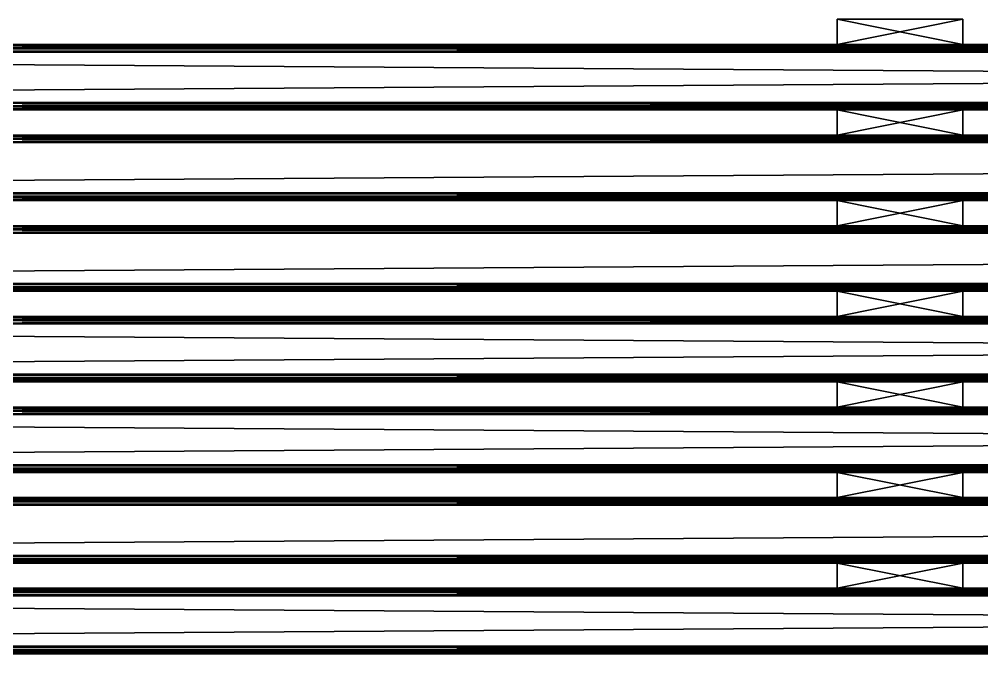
# Model space of a CAD drawing. Extents: x -1.5 to 1.5, y -0.27 to 0.35.
# Drawn here: x -0.7498 to -0.3673, y -0.2657 to -0.0137 of the extents above; entities that cross this region are included whole.
import ezdxf

# ---------------------------------------------------------------- set-up
doc = ezdxf.new("R2010")
doc.units = 0
doc.header["$MEASUREMENT"] = 0
doc.layers.get('0').update_dxf_attribs({"linetype": 'CONTINUOUS'})
doc.layers.add('ARCHITEKTURA_OBECN_', color=7, linetype='CONTINUOUS')

# ---------------------------------------------------------------- blocks, each defined once
blk = doc.blocks.new('*X29')
at = {"layer": 'ARCHITEKTURA_OBECN_', "color": 0, "linetype": 'Continuous'}
mesh = blk.add_polyface(dxfattribs=at)
corners = [(-0.42478, -0.23967, 0.40968), (-0.37478, -0.23967, 0.40968), (-0.37478, -0.22967, 0.40968), (-0.42478, -0.22967, 0.40968)]
mesh.append_faces([[corners[k] for k in face] for face in [(3, 0, 2)]], dxfattribs={"vtx1": -1, "color": 0})
mesh.append_faces([[corners[k] for k in face] for face in [(0, 1, 2)]], dxfattribs={"vtx2": -1, "color": 0})
mesh = blk.add_polyface(dxfattribs=at)
corners = [(-0.42478, -0.23967, 0.28967), (-0.42478, -0.23967, 0.40968), (-0.42478, -0.22967, 0.40968), (-0.42478, -0.22967, 0.28967)]
mesh.append_faces([[corners[k] for k in face] for face in [(3, 0, 2)]], dxfattribs={"vtx1": -1, "color": 0})
mesh.append_faces([[corners[k] for k in face] for face in [(0, 1, 2)]], dxfattribs={"vtx2": -1, "color": 0})
mesh = blk.add_polyface(dxfattribs=at)
corners = [(-0.37478, -0.23967, 0.28967), (-0.42478, -0.23967, 0.28967), (-0.42478, -0.22967, 0.28967), (-0.37478, -0.22967, 0.28967)]
mesh.append_faces([[corners[k] for k in face] for face in [(3, 0, 2)]], dxfattribs={"vtx1": -1, "color": 0})
mesh.append_faces([[corners[k] for k in face] for face in [(0, 1, 2)]], dxfattribs={"vtx2": -1, "color": 0})
mesh = blk.add_polyface(dxfattribs=at)
corners = [(-0.37478, -0.22967, 0.28967), (-0.42478, -0.22967, 0.28967), (-0.42478, -0.22967, 0.40968), (-0.37478, -0.22967, 0.40968)]
mesh.append_faces([[corners[k] for k in face] for face in [(3, 0, 2)]], dxfattribs={"vtx1": -1, "color": 0})
mesh.append_faces([[corners[k] for k in face] for face in [(0, 1, 2)]], dxfattribs={"vtx2": -1, "color": 0})
mesh = blk.add_polyface(dxfattribs=at)
corners = [(-0.37478, -0.23967, 0.40968), (-0.37478, -0.23967, 0.28967), (-0.37478, -0.22967, 0.28967), (-0.37478, -0.22967, 0.40968)]
mesh.append_faces([[corners[k] for k in face] for face in [(3, 0, 2)]], dxfattribs={"vtx1": -1, "color": 0})
mesh.append_faces([[corners[k] for k in face] for face in [(0, 1, 2)]], dxfattribs={"vtx2": -1, "color": 0})
mesh = blk.add_polyface(dxfattribs=at)
corners = [(-0.42478, -0.23967, 0.28967), (-0.37478, -0.23967, 0.28967), (-0.37478, -0.23967, 0.40968), (-0.42478, -0.23967, 0.40968)]
mesh.append_faces([[corners[k] for k in face] for face in [(3, 0, 2)]], dxfattribs={"vtx1": -1, "color": 0})
mesh.append_faces([[corners[k] for k in face] for face in [(0, 1, 2)]], dxfattribs={"vtx2": -1, "color": 0})
blk = doc.blocks.new('*X30')
at = {"layer": 'ARCHITEKTURA_OBECN_', "color": 0, "linetype": 'Continuous'}
mesh = blk.add_polyface(dxfattribs=at)
corners = [(-0.42478, -0.20367, 0.40968), (-0.37478, -0.20367, 0.40968), (-0.37478, -0.19367, 0.40968), (-0.42478, -0.19367, 0.40968)]
mesh.append_faces([[corners[k] for k in face] for face in [(3, 0, 2)]], dxfattribs={"vtx1": -1, "color": 0})
mesh.append_faces([[corners[k] for k in face] for face in [(0, 1, 2)]], dxfattribs={"vtx2": -1, "color": 0})
mesh = blk.add_polyface(dxfattribs=at)
corners = [(-0.42478, -0.20367, 0.28967), (-0.42478, -0.20367, 0.40968), (-0.42478, -0.19367, 0.40968), (-0.42478, -0.19367, 0.28967)]
mesh.append_faces([[corners[k] for k in face] for face in [(3, 0, 2)]], dxfattribs={"vtx1": -1, "color": 0})
mesh.append_faces([[corners[k] for k in face] for face in [(0, 1, 2)]], dxfattribs={"vtx2": -1, "color": 0})
mesh = blk.add_polyface(dxfattribs=at)
corners = [(-0.37478, -0.20367, 0.28967), (-0.42478, -0.20367, 0.28967), (-0.42478, -0.19367, 0.28967), (-0.37478, -0.19367, 0.28967)]
mesh.append_faces([[corners[k] for k in face] for face in [(3, 0, 2)]], dxfattribs={"vtx1": -1, "color": 0})
mesh.append_faces([[corners[k] for k in face] for face in [(0, 1, 2)]], dxfattribs={"vtx2": -1, "color": 0})
mesh = blk.add_polyface(dxfattribs=at)
corners = [(-0.37478, -0.19367, 0.28967), (-0.42478, -0.19367, 0.28967), (-0.42478, -0.19367, 0.40968), (-0.37478, -0.19367, 0.40968)]
mesh.append_faces([[corners[k] for k in face] for face in [(3, 0, 2)]], dxfattribs={"vtx1": -1, "color": 0})
mesh.append_faces([[corners[k] for k in face] for face in [(0, 1, 2)]], dxfattribs={"vtx2": -1, "color": 0})
mesh = blk.add_polyface(dxfattribs=at)
corners = [(-0.37478, -0.20367, 0.40968), (-0.37478, -0.20367, 0.28967), (-0.37478, -0.19367, 0.28967), (-0.37478, -0.19367, 0.40968)]
mesh.append_faces([[corners[k] for k in face] for face in [(3, 0, 2)]], dxfattribs={"vtx1": -1, "color": 0})
mesh.append_faces([[corners[k] for k in face] for face in [(0, 1, 2)]], dxfattribs={"vtx2": -1, "color": 0})
mesh = blk.add_polyface(dxfattribs=at)
corners = [(-0.42478, -0.20367, 0.28967), (-0.37478, -0.20367, 0.28967), (-0.37478, -0.20367, 0.40968), (-0.42478, -0.20367, 0.40968)]
mesh.append_faces([[corners[k] for k in face] for face in [(3, 0, 2)]], dxfattribs={"vtx1": -1, "color": 0})
mesh.append_faces([[corners[k] for k in face] for face in [(0, 1, 2)]], dxfattribs={"vtx2": -1, "color": 0})
blk = doc.blocks.new('*X31')
at = {"layer": 'ARCHITEKTURA_OBECN_', "color": 0, "linetype": 'Continuous'}
mesh = blk.add_polyface(dxfattribs=at)
corners = [(-0.42478, -0.16767, 0.40968), (-0.37478, -0.16767, 0.40968), (-0.37478, -0.15767, 0.40968), (-0.42478, -0.15767, 0.40968)]
mesh.append_faces([[corners[k] for k in face] for face in [(3, 0, 2)]], dxfattribs={"vtx1": -1, "color": 0})
mesh.append_faces([[corners[k] for k in face] for face in [(0, 1, 2)]], dxfattribs={"vtx2": -1, "color": 0})
mesh = blk.add_polyface(dxfattribs=at)
corners = [(-0.42478, -0.16767, 0.28967), (-0.42478, -0.16767, 0.40968), (-0.42478, -0.15767, 0.40968), (-0.42478, -0.15767, 0.28967)]
mesh.append_faces([[corners[k] for k in face] for face in [(3, 0, 2)]], dxfattribs={"vtx1": -1, "color": 0})
mesh.append_faces([[corners[k] for k in face] for face in [(0, 1, 2)]], dxfattribs={"vtx2": -1, "color": 0})
mesh = blk.add_polyface(dxfattribs=at)
corners = [(-0.37478, -0.16767, 0.28967), (-0.42478, -0.16767, 0.28967), (-0.42478, -0.15767, 0.28967), (-0.37478, -0.15767, 0.28967)]
mesh.append_faces([[corners[k] for k in face] for face in [(3, 0, 2)]], dxfattribs={"vtx1": -1, "color": 0})
mesh.append_faces([[corners[k] for k in face] for face in [(0, 1, 2)]], dxfattribs={"vtx2": -1, "color": 0})
mesh = blk.add_polyface(dxfattribs=at)
corners = [(-0.37478, -0.15767, 0.28967), (-0.42478, -0.15767, 0.28967), (-0.42478, -0.15767, 0.40968), (-0.37478, -0.15767, 0.40968)]
mesh.append_faces([[corners[k] for k in face] for face in [(3, 0, 2)]], dxfattribs={"vtx1": -1, "color": 0})
mesh.append_faces([[corners[k] for k in face] for face in [(0, 1, 2)]], dxfattribs={"vtx2": -1, "color": 0})
mesh = blk.add_polyface(dxfattribs=at)
corners = [(-0.37478, -0.16767, 0.40968), (-0.37478, -0.16767, 0.28967), (-0.37478, -0.15767, 0.28967), (-0.37478, -0.15767, 0.40968)]
mesh.append_faces([[corners[k] for k in face] for face in [(3, 0, 2)]], dxfattribs={"vtx1": -1, "color": 0})
mesh.append_faces([[corners[k] for k in face] for face in [(0, 1, 2)]], dxfattribs={"vtx2": -1, "color": 0})
mesh = blk.add_polyface(dxfattribs=at)
corners = [(-0.42478, -0.16767, 0.28967), (-0.37478, -0.16767, 0.28967), (-0.37478, -0.16767, 0.40968), (-0.42478, -0.16767, 0.40968)]
mesh.append_faces([[corners[k] for k in face] for face in [(3, 0, 2)]], dxfattribs={"vtx1": -1, "color": 0})
mesh.append_faces([[corners[k] for k in face] for face in [(0, 1, 2)]], dxfattribs={"vtx2": -1, "color": 0})
blk = doc.blocks.new('*X32')
at = {"layer": 'ARCHITEKTURA_OBECN_', "color": 0, "linetype": 'Continuous'}
mesh = blk.add_polyface(dxfattribs=at)
corners = [(-0.42478, -0.13167, 0.40968), (-0.37478, -0.13167, 0.40968), (-0.37478, -0.12167, 0.40968), (-0.42478, -0.12167, 0.40968)]
mesh.append_faces([[corners[k] for k in face] for face in [(3, 0, 2)]], dxfattribs={"vtx1": -1, "color": 0})
mesh.append_faces([[corners[k] for k in face] for face in [(0, 1, 2)]], dxfattribs={"vtx2": -1, "color": 0})
mesh = blk.add_polyface(dxfattribs=at)
corners = [(-0.42478, -0.13167, 0.28967), (-0.42478, -0.13167, 0.40968), (-0.42478, -0.12167, 0.40968), (-0.42478, -0.12167, 0.28967)]
mesh.append_faces([[corners[k] for k in face] for face in [(3, 0, 2)]], dxfattribs={"vtx1": -1, "color": 0})
mesh.append_faces([[corners[k] for k in face] for face in [(0, 1, 2)]], dxfattribs={"vtx2": -1, "color": 0})
mesh = blk.add_polyface(dxfattribs=at)
corners = [(-0.37478, -0.13167, 0.28967), (-0.42478, -0.13167, 0.28967), (-0.42478, -0.12167, 0.28967), (-0.37478, -0.12167, 0.28967)]
mesh.append_faces([[corners[k] for k in face] for face in [(3, 0, 2)]], dxfattribs={"vtx1": -1, "color": 0})
mesh.append_faces([[corners[k] for k in face] for face in [(0, 1, 2)]], dxfattribs={"vtx2": -1, "color": 0})
mesh = blk.add_polyface(dxfattribs=at)
corners = [(-0.37478, -0.12167, 0.28967), (-0.42478, -0.12167, 0.28967), (-0.42478, -0.12167, 0.40968), (-0.37478, -0.12167, 0.40968)]
mesh.append_faces([[corners[k] for k in face] for face in [(3, 0, 2)]], dxfattribs={"vtx1": -1, "color": 0})
mesh.append_faces([[corners[k] for k in face] for face in [(0, 1, 2)]], dxfattribs={"vtx2": -1, "color": 0})
mesh = blk.add_polyface(dxfattribs=at)
corners = [(-0.37478, -0.13167, 0.40968), (-0.37478, -0.13167, 0.28967), (-0.37478, -0.12167, 0.28967), (-0.37478, -0.12167, 0.40968)]
mesh.append_faces([[corners[k] for k in face] for face in [(3, 0, 2)]], dxfattribs={"vtx1": -1, "color": 0})
mesh.append_faces([[corners[k] for k in face] for face in [(0, 1, 2)]], dxfattribs={"vtx2": -1, "color": 0})
mesh = blk.add_polyface(dxfattribs=at)
corners = [(-0.42478, -0.13167, 0.28967), (-0.37478, -0.13167, 0.28967), (-0.37478, -0.13167, 0.40968), (-0.42478, -0.13167, 0.40968)]
mesh.append_faces([[corners[k] for k in face] for face in [(3, 0, 2)]], dxfattribs={"vtx1": -1, "color": 0})
mesh.append_faces([[corners[k] for k in face] for face in [(0, 1, 2)]], dxfattribs={"vtx2": -1, "color": 0})
blk = doc.blocks.new('*X33')
at = {"layer": 'ARCHITEKTURA_OBECN_', "color": 0, "linetype": 'Continuous'}
mesh = blk.add_polyface(dxfattribs=at)
corners = [(-0.42478, -0.09567, 0.40968), (-0.37478, -0.09567, 0.40968), (-0.37478, -0.08567, 0.40968), (-0.42478, -0.08567, 0.40968)]
mesh.append_faces([[corners[k] for k in face] for face in [(3, 0, 2)]], dxfattribs={"vtx1": -1, "color": 0})
mesh.append_faces([[corners[k] for k in face] for face in [(0, 1, 2)]], dxfattribs={"vtx2": -1, "color": 0})
mesh = blk.add_polyface(dxfattribs=at)
corners = [(-0.42478, -0.09567, 0.28967), (-0.42478, -0.09567, 0.40968), (-0.42478, -0.08567, 0.40968), (-0.42478, -0.08567, 0.28967)]
mesh.append_faces([[corners[k] for k in face] for face in [(3, 0, 2)]], dxfattribs={"vtx1": -1, "color": 0})
mesh.append_faces([[corners[k] for k in face] for face in [(0, 1, 2)]], dxfattribs={"vtx2": -1, "color": 0})
mesh = blk.add_polyface(dxfattribs=at)
corners = [(-0.37478, -0.09567, 0.28967), (-0.42478, -0.09567, 0.28967), (-0.42478, -0.08567, 0.28967), (-0.37478, -0.08567, 0.28967)]
mesh.append_faces([[corners[k] for k in face] for face in [(3, 0, 2)]], dxfattribs={"vtx1": -1, "color": 0})
mesh.append_faces([[corners[k] for k in face] for face in [(0, 1, 2)]], dxfattribs={"vtx2": -1, "color": 0})
mesh = blk.add_polyface(dxfattribs=at)
corners = [(-0.37478, -0.08567, 0.28967), (-0.42478, -0.08567, 0.28967), (-0.42478, -0.08567, 0.40968), (-0.37478, -0.08567, 0.40968)]
mesh.append_faces([[corners[k] for k in face] for face in [(3, 0, 2)]], dxfattribs={"vtx1": -1, "color": 0})
mesh.append_faces([[corners[k] for k in face] for face in [(0, 1, 2)]], dxfattribs={"vtx2": -1, "color": 0})
mesh = blk.add_polyface(dxfattribs=at)
corners = [(-0.37478, -0.09567, 0.40968), (-0.37478, -0.09567, 0.28967), (-0.37478, -0.08567, 0.28967), (-0.37478, -0.08567, 0.40968)]
mesh.append_faces([[corners[k] for k in face] for face in [(3, 0, 2)]], dxfattribs={"vtx1": -1, "color": 0})
mesh.append_faces([[corners[k] for k in face] for face in [(0, 1, 2)]], dxfattribs={"vtx2": -1, "color": 0})
mesh = blk.add_polyface(dxfattribs=at)
corners = [(-0.42478, -0.09567, 0.28967), (-0.37478, -0.09567, 0.28967), (-0.37478, -0.09567, 0.40968), (-0.42478, -0.09567, 0.40968)]
mesh.append_faces([[corners[k] for k in face] for face in [(3, 0, 2)]], dxfattribs={"vtx1": -1, "color": 0})
mesh.append_faces([[corners[k] for k in face] for face in [(0, 1, 2)]], dxfattribs={"vtx2": -1, "color": 0})
blk = doc.blocks.new('*X34')
at = {"layer": 'ARCHITEKTURA_OBECN_', "color": 0, "linetype": 'Continuous'}
mesh = blk.add_polyface(dxfattribs=at)
corners = [(-0.42478, -0.05967, 0.40968), (-0.37478, -0.05967, 0.40968), (-0.37478, -0.04967, 0.40968), (-0.42478, -0.04967, 0.40968)]
mesh.append_faces([[corners[k] for k in face] for face in [(3, 0, 2)]], dxfattribs={"vtx1": -1, "color": 0})
mesh.append_faces([[corners[k] for k in face] for face in [(0, 1, 2)]], dxfattribs={"vtx2": -1, "color": 0})
mesh = blk.add_polyface(dxfattribs=at)
corners = [(-0.42478, -0.05967, 0.28967), (-0.42478, -0.05967, 0.40968), (-0.42478, -0.04967, 0.40968), (-0.42478, -0.04967, 0.28967)]
mesh.append_faces([[corners[k] for k in face] for face in [(3, 0, 2)]], dxfattribs={"vtx1": -1, "color": 0})
mesh.append_faces([[corners[k] for k in face] for face in [(0, 1, 2)]], dxfattribs={"vtx2": -1, "color": 0})
mesh = blk.add_polyface(dxfattribs=at)
corners = [(-0.37478, -0.05967, 0.28967), (-0.42478, -0.05967, 0.28967), (-0.42478, -0.04967, 0.28967), (-0.37478, -0.04967, 0.28967)]
mesh.append_faces([[corners[k] for k in face] for face in [(3, 0, 2)]], dxfattribs={"vtx1": -1, "color": 0})
mesh.append_faces([[corners[k] for k in face] for face in [(0, 1, 2)]], dxfattribs={"vtx2": -1, "color": 0})
mesh = blk.add_polyface(dxfattribs=at)
corners = [(-0.37478, -0.04967, 0.28967), (-0.42478, -0.04967, 0.28967), (-0.42478, -0.04967, 0.40968), (-0.37478, -0.04967, 0.40968)]
mesh.append_faces([[corners[k] for k in face] for face in [(3, 0, 2)]], dxfattribs={"vtx1": -1, "color": 0})
mesh.append_faces([[corners[k] for k in face] for face in [(0, 1, 2)]], dxfattribs={"vtx2": -1, "color": 0})
mesh = blk.add_polyface(dxfattribs=at)
corners = [(-0.37478, -0.05967, 0.40968), (-0.37478, -0.05967, 0.28967), (-0.37478, -0.04967, 0.28967), (-0.37478, -0.04967, 0.40968)]
mesh.append_faces([[corners[k] for k in face] for face in [(3, 0, 2)]], dxfattribs={"vtx1": -1, "color": 0})
mesh.append_faces([[corners[k] for k in face] for face in [(0, 1, 2)]], dxfattribs={"vtx2": -1, "color": 0})
mesh = blk.add_polyface(dxfattribs=at)
corners = [(-0.42478, -0.05967, 0.28967), (-0.37478, -0.05967, 0.28967), (-0.37478, -0.05967, 0.40968), (-0.42478, -0.05967, 0.40968)]
mesh.append_faces([[corners[k] for k in face] for face in [(3, 0, 2)]], dxfattribs={"vtx1": -1, "color": 0})
mesh.append_faces([[corners[k] for k in face] for face in [(0, 1, 2)]], dxfattribs={"vtx2": -1, "color": 0})
blk = doc.blocks.new('*X35')
at = {"layer": 'ARCHITEKTURA_OBECN_', "color": 0, "linetype": 'Continuous'}
mesh = blk.add_polyface(dxfattribs=at)
corners = [(-0.42478, -0.02367, 0.40968), (-0.37478, -0.02367, 0.40968), (-0.37478, -0.01367, 0.40968), (-0.42478, -0.01367, 0.40968)]
mesh.append_faces([[corners[k] for k in face] for face in [(3, 0, 2)]], dxfattribs={"vtx1": -1, "color": 0})
mesh.append_faces([[corners[k] for k in face] for face in [(0, 1, 2)]], dxfattribs={"vtx2": -1, "color": 0})
mesh = blk.add_polyface(dxfattribs=at)
corners = [(-0.42478, -0.02367, 0.28967), (-0.42478, -0.02367, 0.40968), (-0.42478, -0.01367, 0.40968), (-0.42478, -0.01367, 0.28967)]
mesh.append_faces([[corners[k] for k in face] for face in [(3, 0, 2)]], dxfattribs={"vtx1": -1, "color": 0})
mesh.append_faces([[corners[k] for k in face] for face in [(0, 1, 2)]], dxfattribs={"vtx2": -1, "color": 0})
mesh = blk.add_polyface(dxfattribs=at)
corners = [(-0.37478, -0.02367, 0.28967), (-0.42478, -0.02367, 0.28967), (-0.42478, -0.01367, 0.28967), (-0.37478, -0.01367, 0.28967)]
mesh.append_faces([[corners[k] for k in face] for face in [(3, 0, 2)]], dxfattribs={"vtx1": -1, "color": 0})
mesh.append_faces([[corners[k] for k in face] for face in [(0, 1, 2)]], dxfattribs={"vtx2": -1, "color": 0})
mesh = blk.add_polyface(dxfattribs=at)
corners = [(-0.37478, -0.01367, 0.28967), (-0.42478, -0.01367, 0.28967), (-0.42478, -0.01367, 0.40968), (-0.37478, -0.01367, 0.40968)]
mesh.append_faces([[corners[k] for k in face] for face in [(3, 0, 2)]], dxfattribs={"vtx1": -1, "color": 0})
mesh.append_faces([[corners[k] for k in face] for face in [(0, 1, 2)]], dxfattribs={"vtx2": -1, "color": 0})
mesh = blk.add_polyface(dxfattribs=at)
corners = [(-0.37478, -0.02367, 0.40968), (-0.37478, -0.02367, 0.28967), (-0.37478, -0.01367, 0.28967), (-0.37478, -0.01367, 0.40968)]
mesh.append_faces([[corners[k] for k in face] for face in [(3, 0, 2)]], dxfattribs={"vtx1": -1, "color": 0})
mesh.append_faces([[corners[k] for k in face] for face in [(0, 1, 2)]], dxfattribs={"vtx2": -1, "color": 0})
mesh = blk.add_polyface(dxfattribs=at)
corners = [(-0.42478, -0.02367, 0.28967), (-0.37478, -0.02367, 0.28967), (-0.37478, -0.02367, 0.40968), (-0.42478, -0.02367, 0.40968)]
mesh.append_faces([[corners[k] for k in face] for face in [(3, 0, 2)]], dxfattribs={"vtx1": -1, "color": 0})
mesh.append_faces([[corners[k] for k in face] for face in [(0, 1, 2)]], dxfattribs={"vtx2": -1, "color": 0})

msp = doc.modelspace()

# ---------------------------------------------------------------- linework, layer by layer
at = {"linetype": 'Continuous'}
for points in [[(1.49822, -0.02367, 0.28266), (1.49822, -0.02367, 0.41666), (-1.49778, -0.02367, 0.41666)], [(-1.49778, -0.02367, 0.41666), (-1.49778, -0.02367, 0.28266), (1.49822, -0.02367, 0.28266)], [(-1.49778, -0.024, 0.28099), (1.49822, -0.024, 0.28099), (1.49822, -0.02367, 0.28266)], [(1.49822, -0.02367, 0.28266), (-1.49778, -0.02367, 0.28266), (-1.49778, -0.024, 0.28099)], [(1.49822, -0.024, 0.41832), (-1.49778, -0.024, 0.41832), (-1.49778, -0.02367, 0.41666)], [(-1.49778, -0.02367, 0.41666), (1.49822, -0.02367, 0.41666), (1.49822, -0.024, 0.41832)], [(-1.49778, -0.025, 0.27999), (1.49822, -0.025, 0.27999), (1.49822, -0.024, 0.28099)], [(1.49822, -0.024, 0.28099), (-1.49778, -0.024, 0.28099), (-1.49778, -0.025, 0.27999)], [(1.49822, -0.025, 0.41932), (-1.49778, -0.025, 0.41932), (-1.49778, -0.024, 0.41832)], [(-1.49778, -0.024, 0.41832), (1.49822, -0.024, 0.41832), (1.49822, -0.025, 0.41932)], [(-1.49778, -0.025, 0.27999), (-1.49778, -0.02667, 0.27966), (1.49822, -0.02667, 0.27966)], [(1.49822, -0.02667, 0.27966), (1.49822, -0.025, 0.27999), (-1.49778, -0.025, 0.27999)], [(-1.49778, -0.02667, 0.41966), (-1.49778, -0.025, 0.41932), (1.49822, -0.025, 0.41932)], [(1.49822, -0.025, 0.41932), (1.49822, -0.02667, 0.41966), (-1.49778, -0.02667, 0.41966)], [(-1.49778, -0.04667, 0.41966), (-1.49778, -0.02667, 0.41966), (1.49822, -0.02667, 0.41966)], [(1.49822, -0.02667, 0.41966), (1.49822, -0.04667, 0.41966), (-1.49778, -0.04667, 0.41966)], [(-1.49778, -0.02667, 0.27966), (-1.49778, -0.04667, 0.27966), (1.49822, -0.04667, 0.27966)], [(1.49822, -0.04667, 0.27966), (1.49822, -0.02667, 0.27966), (-1.49778, -0.02667, 0.27966)], [(-1.49778, -0.04667, 0.27966), (-1.49778, -0.04833, 0.27999), (1.49822, -0.04833, 0.27999)], [(1.49822, -0.04833, 0.27999), (1.49822, -0.04667, 0.27966), (-1.49778, -0.04667, 0.27966)], [(1.49822, -0.04667, 0.41966), (1.49822, -0.04833, 0.41932), (-1.49778, -0.04833, 0.41932)], [(-1.49778, -0.04833, 0.41932), (-1.49778, -0.04667, 0.41966), (1.49822, -0.04667, 0.41966)], [(-1.49778, -0.04933, 0.28099), (1.49822, -0.04933, 0.28099), (1.49822, -0.04833, 0.27999)], [(1.49822, -0.04833, 0.27999), (-1.49778, -0.04833, 0.27999), (-1.49778, -0.04933, 0.28099)], [(1.49822, -0.04933, 0.41832), (-1.49778, -0.04933, 0.41832), (-1.49778, -0.04833, 0.41932)], [(-1.49778, -0.04833, 0.41932), (1.49822, -0.04833, 0.41932), (1.49822, -0.04933, 0.41832)], [(1.49822, -0.04933, 0.28099), (-1.49778, -0.04933, 0.28099), (-1.49778, -0.04967, 0.28266)], [(-1.49778, -0.04967, 0.28266), (1.49822, -0.04967, 0.28266), (1.49822, -0.04933, 0.28099)], [(1.49822, -0.04967, 0.41666), (-1.49778, -0.04967, 0.41666), (-1.49778, -0.04933, 0.41832)], [(-1.49778, -0.04933, 0.41832), (1.49822, -0.04933, 0.41832), (1.49822, -0.04967, 0.41666)], [(-1.49778, -0.04967, 0.28266), (-1.49778, -0.04967, 0.41666), (1.49822, -0.04967, 0.41666)], [(1.49822, -0.04967, 0.41666), (1.49822, -0.04967, 0.28266), (-1.49778, -0.04967, 0.28266)], [(1.49822, -0.05967, 0.28266), (1.49822, -0.05967, 0.41666), (-1.49778, -0.05967, 0.41666)], [(-1.49778, -0.05967, 0.41666), (-1.49778, -0.05967, 0.28266), (1.49822, -0.05967, 0.28266)], [(-1.49778, -0.06, 0.28099), (1.49822, -0.06, 0.28099), (1.49822, -0.05967, 0.28266)], [(1.49822, -0.05967, 0.28266), (-1.49778, -0.05967, 0.28266), (-1.49778, -0.06, 0.28099)], [(1.49822, -0.06, 0.41832), (-1.49778, -0.06, 0.41832), (-1.49778, -0.05967, 0.41666)], [(-1.49778, -0.05967, 0.41666), (1.49822, -0.05967, 0.41666), (1.49822, -0.06, 0.41832)], [(-1.49778, -0.061, 0.27999), (1.49822, -0.061, 0.27999), (1.49822, -0.06, 0.28099)], [(1.49822, -0.06, 0.28099), (-1.49778, -0.06, 0.28099), (-1.49778, -0.061, 0.27999)], [(1.49822, -0.061, 0.41932), (-1.49778, -0.061, 0.41932), (-1.49778, -0.06, 0.41832)], [(-1.49778, -0.06, 0.41832), (1.49822, -0.06, 0.41832), (1.49822, -0.061, 0.41932)], [(-1.49778, -0.061, 0.27999), (-1.49778, -0.06267, 0.27966), (1.49822, -0.06267, 0.27966)], [(1.49822, -0.06267, 0.27966), (1.49822, -0.061, 0.27999), (-1.49778, -0.061, 0.27999)], [(-1.49778, -0.06267, 0.41966), (-1.49778, -0.061, 0.41932), (1.49822, -0.061, 0.41932)], [(1.49822, -0.061, 0.41932), (1.49822, -0.06267, 0.41966), (-1.49778, -0.06267, 0.41966)], [(-1.49778, -0.08267, 0.41966), (-1.49778, -0.06267, 0.41966), (1.49822, -0.06267, 0.41966)], [(1.49822, -0.06267, 0.41966), (1.49822, -0.08267, 0.41966), (-1.49778, -0.08267, 0.41966)], [(-1.49778, -0.08267, 0.27966), (1.49822, -0.08267, 0.27966), (1.49822, -0.06267, 0.27966)], [(1.49822, -0.06267, 0.27966), (-1.49778, -0.06267, 0.27966), (-1.49778, -0.08267, 0.27966)], [(-1.49778, -0.08267, 0.27966), (-1.49778, -0.08433, 0.27999), (1.49822, -0.08433, 0.27999)], [(1.49822, -0.08433, 0.27999), (1.49822, -0.08267, 0.27966), (-1.49778, -0.08267, 0.27966)], [(1.49822, -0.08267, 0.41966), (1.49822, -0.08433, 0.41932), (-1.49778, -0.08433, 0.41932)], [(-1.49778, -0.08433, 0.41932), (-1.49778, -0.08267, 0.41966), (1.49822, -0.08267, 0.41966)], [(-1.49778, -0.08533, 0.28099), (1.49822, -0.08533, 0.28099), (1.49822, -0.08433, 0.27999)], [(1.49822, -0.08433, 0.27999), (-1.49778, -0.08433, 0.27999), (-1.49778, -0.08533, 0.28099)], [(1.49822, -0.08533, 0.41832), (-1.49778, -0.08533, 0.41832), (-1.49778, -0.08433, 0.41932)], [(-1.49778, -0.08433, 0.41932), (1.49822, -0.08433, 0.41932), (1.49822, -0.08533, 0.41832)], [(1.49822, -0.08533, 0.28099), (-1.49778, -0.08533, 0.28099), (-1.49778, -0.08567, 0.28266)], [(-1.49778, -0.08567, 0.28266), (1.49822, -0.08567, 0.28266), (1.49822, -0.08533, 0.28099)], [(1.49822, -0.08567, 0.41666), (-1.49778, -0.08567, 0.41666), (-1.49778, -0.08533, 0.41832)], [(-1.49778, -0.08533, 0.41832), (1.49822, -0.08533, 0.41832), (1.49822, -0.08567, 0.41666)], [(-1.49778, -0.08567, 0.28266), (-1.49778, -0.08567, 0.41666), (1.49822, -0.08567, 0.41666)], [(1.49822, -0.08567, 0.41666), (1.49822, -0.08567, 0.28266), (-1.49778, -0.08567, 0.28266)], [(1.49822, -0.09567, 0.28266), (1.49822, -0.09567, 0.41666), (-1.49778, -0.09567, 0.41666)], [(-1.49778, -0.09567, 0.41666), (-1.49778, -0.09567, 0.28266), (1.49822, -0.09567, 0.28266)], [(-1.49778, -0.096, 0.28099), (1.49822, -0.096, 0.28099), (1.49822, -0.09567, 0.28266)], [(1.49822, -0.09567, 0.28266), (-1.49778, -0.09567, 0.28266), (-1.49778, -0.096, 0.28099)], [(1.49822, -0.096, 0.41832), (-1.49778, -0.096, 0.41832), (-1.49778, -0.09567, 0.41666)], [(-1.49778, -0.09567, 0.41666), (1.49822, -0.09567, 0.41666), (1.49822, -0.096, 0.41832)], [(-1.49778, -0.097, 0.27999), (1.49822, -0.097, 0.27999), (1.49822, -0.096, 0.28099)], [(1.49822, -0.096, 0.28099), (-1.49778, -0.096, 0.28099), (-1.49778, -0.097, 0.27999)], [(1.49822, -0.097, 0.41932), (-1.49778, -0.097, 0.41932), (-1.49778, -0.096, 0.41832)], [(-1.49778, -0.096, 0.41832), (1.49822, -0.096, 0.41832), (1.49822, -0.097, 0.41932)], [(-1.49778, -0.097, 0.27999), (-1.49778, -0.09867, 0.27966), (1.49822, -0.09867, 0.27966)], [(1.49822, -0.09867, 0.27966), (1.49822, -0.097, 0.27999), (-1.49778, -0.097, 0.27999)], [(-1.49778, -0.09867, 0.41966), (-1.49778, -0.097, 0.41932), (1.49822, -0.097, 0.41932)], [(1.49822, -0.097, 0.41932), (1.49822, -0.09867, 0.41966), (-1.49778, -0.09867, 0.41966)], [(-1.49778, -0.11867, 0.41966), (-1.49778, -0.09867, 0.41966), (1.49822, -0.09867, 0.41966)], [(1.49822, -0.09867, 0.41966), (1.49822, -0.11867, 0.41966), (-1.49778, -0.11867, 0.41966)], [(-1.49778, -0.11867, 0.27966), (1.49822, -0.11867, 0.27966), (1.49822, -0.09867, 0.27966)], [(1.49822, -0.09867, 0.27966), (-1.49778, -0.09867, 0.27966), (-1.49778, -0.11867, 0.27966)], [(-1.49778, -0.11867, 0.27966), (-1.49778, -0.12033, 0.27999), (1.49822, -0.12033, 0.27999)], [(1.49822, -0.12033, 0.27999), (1.49822, -0.11867, 0.27966), (-1.49778, -0.11867, 0.27966)], [(1.49822, -0.11867, 0.41966), (1.49822, -0.12033, 0.41932), (-1.49778, -0.12033, 0.41932)], [(-1.49778, -0.12033, 0.41932), (-1.49778, -0.11867, 0.41966), (1.49822, -0.11867, 0.41966)], [(-1.49778, -0.12133, 0.28099), (1.49822, -0.12133, 0.28099), (1.49822, -0.12033, 0.27999)], [(1.49822, -0.12033, 0.27999), (-1.49778, -0.12033, 0.27999), (-1.49778, -0.12133, 0.28099)], [(1.49822, -0.12133, 0.41832), (-1.49778, -0.12133, 0.41832), (-1.49778, -0.12033, 0.41932)], [(-1.49778, -0.12033, 0.41932), (1.49822, -0.12033, 0.41932), (1.49822, -0.12133, 0.41832)], [(1.49822, -0.12133, 0.28099), (-1.49778, -0.12133, 0.28099), (-1.49778, -0.12167, 0.28266)], [(-1.49778, -0.12167, 0.28266), (1.49822, -0.12167, 0.28266), (1.49822, -0.12133, 0.28099)], [(1.49822, -0.12167, 0.41666), (-1.49778, -0.12167, 0.41666), (-1.49778, -0.12133, 0.41832)], [(-1.49778, -0.12133, 0.41832), (1.49822, -0.12133, 0.41832), (1.49822, -0.12167, 0.41666)], [(-1.49778, -0.12167, 0.28266), (-1.49778, -0.12167, 0.41666), (1.49822, -0.12167, 0.41666)], [(1.49822, -0.12167, 0.41666), (1.49822, -0.12167, 0.28266), (-1.49778, -0.12167, 0.28266)], [(1.49822, -0.13167, 0.28266), (1.49822, -0.13167, 0.41666), (-1.49778, -0.13167, 0.41666)], [(-1.49778, -0.13167, 0.41666), (-1.49778, -0.13167, 0.28266), (1.49822, -0.13167, 0.28266)], [(-1.49778, -0.132, 0.28099), (1.49822, -0.132, 0.28099), (1.49822, -0.13167, 0.28266)], [(1.49822, -0.13167, 0.28266), (-1.49778, -0.13167, 0.28266), (-1.49778, -0.132, 0.28099)], [(1.49822, -0.132, 0.41832), (-1.49778, -0.132, 0.41832), (-1.49778, -0.13167, 0.41666)], [(-1.49778, -0.13167, 0.41666), (1.49822, -0.13167, 0.41666), (1.49822, -0.132, 0.41832)], [(-1.49778, -0.133, 0.27999), (1.49822, -0.133, 0.27999), (1.49822, -0.132, 0.28099)], [(1.49822, -0.132, 0.28099), (-1.49778, -0.132, 0.28099), (-1.49778, -0.133, 0.27999)], [(1.49822, -0.133, 0.41932), (-1.49778, -0.133, 0.41932), (-1.49778, -0.132, 0.41832)], [(-1.49778, -0.132, 0.41832), (1.49822, -0.132, 0.41832), (1.49822, -0.133, 0.41932)], [(-1.49778, -0.133, 0.27999), (-1.49778, -0.13467, 0.27966), (1.49822, -0.13467, 0.27966)], [(1.49822, -0.13467, 0.27966), (1.49822, -0.133, 0.27999), (-1.49778, -0.133, 0.27999)], [(-1.49778, -0.13467, 0.41966), (-1.49778, -0.133, 0.41932), (1.49822, -0.133, 0.41932)], [(1.49822, -0.133, 0.41932), (1.49822, -0.13467, 0.41966), (-1.49778, -0.13467, 0.41966)], [(-1.49778, -0.15467, 0.41966), (-1.49778, -0.13467, 0.41966), (1.49822, -0.13467, 0.41966)], [(1.49822, -0.13467, 0.41966), (1.49822, -0.15467, 0.41966), (-1.49778, -0.15467, 0.41966)], [(-1.49778, -0.13467, 0.27966), (-1.49778, -0.15467, 0.27966), (1.49822, -0.15467, 0.27966)], [(1.49822, -0.15467, 0.27966), (1.49822, -0.13467, 0.27966), (-1.49778, -0.13467, 0.27966)], [(-1.49778, -0.15467, 0.27966), (-1.49778, -0.15633, 0.27999), (1.49822, -0.15633, 0.27999)], [(1.49822, -0.15633, 0.27999), (1.49822, -0.15467, 0.27966), (-1.49778, -0.15467, 0.27966)], [(1.49822, -0.15467, 0.41966), (1.49822, -0.15633, 0.41932), (-1.49778, -0.15633, 0.41932)], [(-1.49778, -0.15633, 0.41932), (-1.49778, -0.15467, 0.41966), (1.49822, -0.15467, 0.41966)], [(-1.49778, -0.15733, 0.28099), (1.49822, -0.15733, 0.28099), (1.49822, -0.15633, 0.27999)], [(1.49822, -0.15633, 0.27999), (-1.49778, -0.15633, 0.27999), (-1.49778, -0.15733, 0.28099)], [(1.49822, -0.15733, 0.41832), (-1.49778, -0.15733, 0.41832), (-1.49778, -0.15633, 0.41932)], [(-1.49778, -0.15633, 0.41932), (1.49822, -0.15633, 0.41932), (1.49822, -0.15733, 0.41832)], [(1.49822, -0.15733, 0.28099), (-1.49778, -0.15733, 0.28099), (-1.49778, -0.15767, 0.28266)], [(-1.49778, -0.15767, 0.28266), (1.49822, -0.15767, 0.28266), (1.49822, -0.15733, 0.28099)], [(1.49822, -0.15767, 0.41666), (-1.49778, -0.15767, 0.41666), (-1.49778, -0.15733, 0.41832)], [(-1.49778, -0.15733, 0.41832), (1.49822, -0.15733, 0.41832), (1.49822, -0.15767, 0.41666)], [(-1.49778, -0.15767, 0.28266), (-1.49778, -0.15767, 0.41666), (1.49822, -0.15767, 0.41666)], [(1.49822, -0.15767, 0.41666), (1.49822, -0.15767, 0.28266), (-1.49778, -0.15767, 0.28266)], [(1.49822, -0.16767, 0.28266), (1.49822, -0.16767, 0.41666), (-1.49778, -0.16767, 0.41666)], [(-1.49778, -0.16767, 0.41666), (-1.49778, -0.16767, 0.28266), (1.49822, -0.16767, 0.28266)], [(-1.49778, -0.168, 0.28099), (1.49822, -0.168, 0.28099), (1.49822, -0.16767, 0.28266)], [(1.49822, -0.16767, 0.28266), (-1.49778, -0.16767, 0.28266), (-1.49778, -0.168, 0.28099)], [(1.49822, -0.168, 0.41832), (-1.49778, -0.168, 0.41832), (-1.49778, -0.16767, 0.41666)], [(-1.49778, -0.16767, 0.41666), (1.49822, -0.16767, 0.41666), (1.49822, -0.168, 0.41832)], [(-1.49778, -0.169, 0.27999), (1.49822, -0.169, 0.27999), (1.49822, -0.168, 0.28099)], [(1.49822, -0.168, 0.28099), (-1.49778, -0.168, 0.28099), (-1.49778, -0.169, 0.27999)], [(1.49822, -0.169, 0.41932), (-1.49778, -0.169, 0.41932), (-1.49778, -0.168, 0.41832)], [(-1.49778, -0.168, 0.41832), (1.49822, -0.168, 0.41832), (1.49822, -0.169, 0.41932)], [(-1.49778, -0.169, 0.27999), (-1.49778, -0.17067, 0.27966), (1.49822, -0.17067, 0.27966)], [(1.49822, -0.17067, 0.27966), (1.49822, -0.169, 0.27999), (-1.49778, -0.169, 0.27999)], [(-1.49778, -0.17067, 0.41966), (-1.49778, -0.169, 0.41932), (1.49822, -0.169, 0.41932)], [(1.49822, -0.169, 0.41932), (1.49822, -0.17067, 0.41966), (-1.49778, -0.17067, 0.41966)], [(-1.49778, -0.19067, 0.41966), (-1.49778, -0.17067, 0.41966), (1.49822, -0.17067, 0.41966)], [(1.49822, -0.17067, 0.41966), (1.49822, -0.19067, 0.41966), (-1.49778, -0.19067, 0.41966)], [(-1.49778, -0.17067, 0.27966), (-1.49778, -0.19067, 0.27966), (1.49822, -0.19067, 0.27966)], [(1.49822, -0.19067, 0.27966), (1.49822, -0.17067, 0.27966), (-1.49778, -0.17067, 0.27966)], [(-1.49778, -0.19067, 0.27966), (-1.49778, -0.19233, 0.27999), (1.49822, -0.19233, 0.27999)], [(1.49822, -0.19233, 0.27999), (1.49822, -0.19067, 0.27966), (-1.49778, -0.19067, 0.27966)], [(1.49822, -0.19067, 0.41966), (1.49822, -0.19233, 0.41932), (-1.49778, -0.19233, 0.41932)], [(-1.49778, -0.19233, 0.41932), (-1.49778, -0.19067, 0.41966), (1.49822, -0.19067, 0.41966)], [(-1.49778, -0.19333, 0.28099), (1.49822, -0.19333, 0.28099), (1.49822, -0.19233, 0.27999)], [(1.49822, -0.19233, 0.27999), (-1.49778, -0.19233, 0.27999), (-1.49778, -0.19333, 0.28099)], [(1.49822, -0.19333, 0.41832), (-1.49778, -0.19333, 0.41832), (-1.49778, -0.19233, 0.41932)], [(-1.49778, -0.19233, 0.41932), (1.49822, -0.19233, 0.41932), (1.49822, -0.19333, 0.41832)], [(1.49822, -0.19333, 0.28099), (-1.49778, -0.19333, 0.28099), (-1.49778, -0.19367, 0.28266)], [(-1.49778, -0.19367, 0.28266), (1.49822, -0.19367, 0.28266), (1.49822, -0.19333, 0.28099)], [(1.49822, -0.19367, 0.41666), (-1.49778, -0.19367, 0.41666), (-1.49778, -0.19333, 0.41832)], [(-1.49778, -0.19333, 0.41832), (1.49822, -0.19333, 0.41832), (1.49822, -0.19367, 0.41666)], [(-1.49778, -0.19367, 0.28266), (-1.49778, -0.19367, 0.41666), (1.49822, -0.19367, 0.41666)], [(1.49822, -0.19367, 0.41666), (1.49822, -0.19367, 0.28266), (-1.49778, -0.19367, 0.28266)], [(1.49822, -0.20367, 0.28266), (1.49822, -0.20367, 0.41666), (-1.49778, -0.20367, 0.41666)], [(-1.49778, -0.20367, 0.41666), (-1.49778, -0.20367, 0.28266), (1.49822, -0.20367, 0.28266)], [(-1.49778, -0.204, 0.28099), (1.49822, -0.204, 0.28099), (1.49822, -0.20367, 0.28266)], [(1.49822, -0.20367, 0.28266), (-1.49778, -0.20367, 0.28266), (-1.49778, -0.204, 0.28099)], [(1.49822, -0.204, 0.41832), (-1.49778, -0.204, 0.41832), (-1.49778, -0.20367, 0.41666)], [(-1.49778, -0.20367, 0.41666), (1.49822, -0.20367, 0.41666), (1.49822, -0.204, 0.41832)], [(-1.49778, -0.205, 0.27999), (1.49822, -0.205, 0.27999), (1.49822, -0.204, 0.28099)], [(1.49822, -0.204, 0.28099), (-1.49778, -0.204, 0.28099), (-1.49778, -0.205, 0.27999)], [(1.49822, -0.205, 0.41932), (-1.49778, -0.205, 0.41932), (-1.49778, -0.204, 0.41832)], [(-1.49778, -0.204, 0.41832), (1.49822, -0.204, 0.41832), (1.49822, -0.205, 0.41932)], [(-1.49778, -0.205, 0.27999), (-1.49778, -0.20667, 0.27966), (1.49822, -0.20667, 0.27966)], [(1.49822, -0.20667, 0.27966), (1.49822, -0.205, 0.27999), (-1.49778, -0.205, 0.27999)], [(-1.49778, -0.20667, 0.41966), (-1.49778, -0.205, 0.41932), (1.49822, -0.205, 0.41932)], [(1.49822, -0.205, 0.41932), (1.49822, -0.20667, 0.41966), (-1.49778, -0.20667, 0.41966)], [(-1.49778, -0.22667, 0.41966), (-1.49778, -0.20667, 0.41966), (1.49822, -0.20667, 0.41966)], [(1.49822, -0.20667, 0.41966), (1.49822, -0.22667, 0.41966), (-1.49778, -0.22667, 0.41966)], [(-1.49778, -0.22667, 0.27966), (1.49822, -0.22667, 0.27966), (1.49822, -0.20667, 0.27966)], [(1.49822, -0.20667, 0.27966), (-1.49778, -0.20667, 0.27966), (-1.49778, -0.22667, 0.27966)], [(-1.49778, -0.22667, 0.27966), (-1.49778, -0.22833, 0.27999), (1.49822, -0.22833, 0.27999)], [(1.49822, -0.22833, 0.27999), (1.49822, -0.22667, 0.27966), (-1.49778, -0.22667, 0.27966)], [(1.49822, -0.22667, 0.41966), (1.49822, -0.22833, 0.41932), (-1.49778, -0.22833, 0.41932)], [(-1.49778, -0.22833, 0.41932), (-1.49778, -0.22667, 0.41966), (1.49822, -0.22667, 0.41966)], [(-1.49778, -0.22933, 0.28099), (1.49822, -0.22933, 0.28099), (1.49822, -0.22833, 0.27999)], [(1.49822, -0.22833, 0.27999), (-1.49778, -0.22833, 0.27999), (-1.49778, -0.22933, 0.28099)], [(1.49822, -0.22933, 0.41832), (-1.49778, -0.22933, 0.41832), (-1.49778, -0.22833, 0.41932)], [(-1.49778, -0.22833, 0.41932), (1.49822, -0.22833, 0.41932), (1.49822, -0.22933, 0.41832)], [(1.49822, -0.22933, 0.28099), (-1.49778, -0.22933, 0.28099), (-1.49778, -0.22967, 0.28266)], [(-1.49778, -0.22967, 0.28266), (1.49822, -0.22967, 0.28266), (1.49822, -0.22933, 0.28099)], [(1.49822, -0.22967, 0.41666), (-1.49778, -0.22967, 0.41666), (-1.49778, -0.22933, 0.41832)], [(-1.49778, -0.22933, 0.41832), (1.49822, -0.22933, 0.41832), (1.49822, -0.22967, 0.41666)], [(-1.49778, -0.22967, 0.28266), (-1.49778, -0.22967, 0.41666), (1.49822, -0.22967, 0.41666)], [(1.49822, -0.22967, 0.41666), (1.49822, -0.22967, 0.28266), (-1.49778, -0.22967, 0.28266)], [(1.49822, -0.23966, 0.28266), (1.49822, -0.23966, 0.41666), (-1.49778, -0.23966, 0.41666)], [(-1.49778, -0.23966, 0.41666), (-1.49778, -0.23966, 0.28266), (1.49822, -0.23966, 0.28266)], [(-1.49778, -0.24, 0.28099), (1.49822, -0.24, 0.28099), (1.49822, -0.23966, 0.28266)], [(1.49822, -0.23966, 0.28266), (-1.49778, -0.23966, 0.28266), (-1.49778, -0.24, 0.28099)], [(1.49822, -0.24, 0.41832), (-1.49778, -0.24, 0.41832), (-1.49778, -0.23966, 0.41666)], [(-1.49778, -0.23966, 0.41666), (1.49822, -0.23966, 0.41666), (1.49822, -0.24, 0.41832)], [(-1.49778, -0.241, 0.27999), (1.49822, -0.241, 0.27999), (1.49822, -0.24, 0.28099)], [(1.49822, -0.24, 0.28099), (-1.49778, -0.24, 0.28099), (-1.49778, -0.241, 0.27999)], [(1.49822, -0.241, 0.41932), (-1.49778, -0.241, 0.41932), (-1.49778, -0.24, 0.41832)], [(-1.49778, -0.24, 0.41832), (1.49822, -0.24, 0.41832), (1.49822, -0.241, 0.41932)], [(-1.49778, -0.241, 0.27999), (-1.49778, -0.24266, 0.27966), (1.49822, -0.24266, 0.27966)], [(1.49822, -0.24266, 0.27966), (1.49822, -0.241, 0.27999), (-1.49778, -0.241, 0.27999)], [(-1.49778, -0.24266, 0.41966), (-1.49778, -0.241, 0.41932), (1.49822, -0.241, 0.41932)], [(1.49822, -0.241, 0.41932), (1.49822, -0.24266, 0.41966), (-1.49778, -0.24266, 0.41966)], [(-1.49778, -0.26267, 0.41966), (-1.49778, -0.24266, 0.41966), (1.49822, -0.24266, 0.41966)], [(1.49822, -0.24266, 0.41966), (1.49822, -0.26267, 0.41966), (-1.49778, -0.26267, 0.41966)], [(-1.49778, -0.24266, 0.27966), (-1.49778, -0.26267, 0.27966), (1.49822, -0.26267, 0.27966)], [(1.49822, -0.26267, 0.27966), (1.49822, -0.24266, 0.27966), (-1.49778, -0.24266, 0.27966)], [(-1.49778, -0.26267, 0.27966), (-1.49778, -0.26433, 0.27999), (1.49822, -0.26433, 0.27999)], [(1.49822, -0.26433, 0.27999), (1.49822, -0.26267, 0.27966), (-1.49778, -0.26267, 0.27966)], [(1.49822, -0.26267, 0.41966), (1.49822, -0.26433, 0.41932), (-1.49778, -0.26433, 0.41932)], [(-1.49778, -0.26433, 0.41932), (-1.49778, -0.26267, 0.41966), (1.49822, -0.26267, 0.41966)], [(-1.49778, -0.26533, 0.28099), (1.49822, -0.26533, 0.28099), (1.49822, -0.26433, 0.27999)], [(1.49822, -0.26433, 0.27999), (-1.49778, -0.26433, 0.27999), (-1.49778, -0.26533, 0.28099)], [(1.49822, -0.26533, 0.41832), (-1.49778, -0.26533, 0.41832), (-1.49778, -0.26433, 0.41932)], [(-1.49778, -0.26433, 0.41932), (1.49822, -0.26433, 0.41932), (1.49822, -0.26533, 0.41832)], [(1.49822, -0.26533, 0.28099), (-1.49778, -0.26533, 0.28099), (-1.49778, -0.26567, 0.28266)], [(-1.49778, -0.26567, 0.28266), (1.49822, -0.26567, 0.28266), (1.49822, -0.26533, 0.28099)], [(1.49822, -0.26567, 0.41666), (-1.49778, -0.26567, 0.41666), (-1.49778, -0.26533, 0.41832)], [(-1.49778, -0.26533, 0.41832), (1.49822, -0.26533, 0.41832), (1.49822, -0.26567, 0.41666)], [(-1.49778, -0.26567, 0.28266), (-1.49778, -0.26567, 0.41666), (1.49822, -0.26567, 0.41666)], [(1.49822, -0.26567, 0.41666), (1.49822, -0.26567, 0.28266), (-1.49778, -0.26567, 0.28266)]]:
    msp.add_3dface(points, dxfattribs=at)

# ---------------------------------------------------------------- block references
for name in ['*X35', '*X34', '*X33', '*X32', '*X31', '*X30', '*X29']:
    msp.add_blockref(name, (0, 0), dxfattribs=at)

doc.saveas('drawing.dxf')
